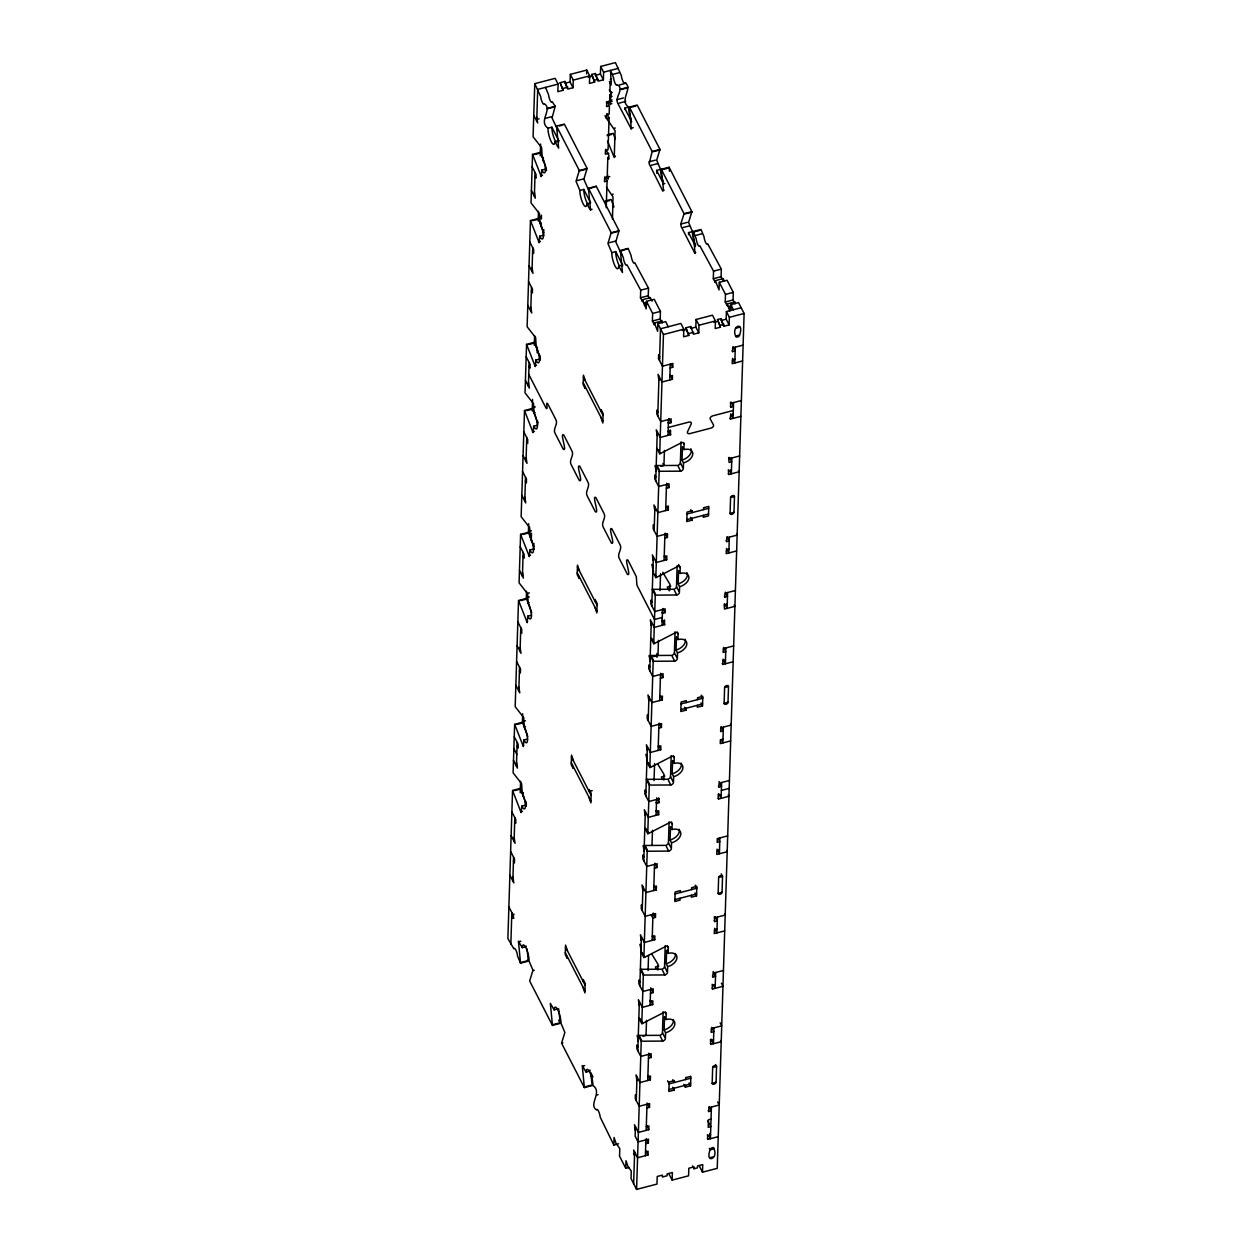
<?xml version="1.0" encoding="UTF-8"?>
<svg xmlns="http://www.w3.org/2000/svg" width="1252" height="1252" viewBox="0 0 1252 1252"><rect width="100%" height="100%" fill="white"/><g stroke="black" fill="none" stroke-linecap="round" stroke-linejoin="round"><path stroke-width="1.5" d="M527.045 948.891L528.344 961.16L520.55 963.195L518.422 941.16L522.225 947.654A9.734 2.488 75.4 0 1 525.871 947.701A9.734 2.488 75.4 0 1 529.095 961.051L532.961 970.237L529.659 980.973L552.461 1025.404L560.254 1023.353L558.705 1008.94M631.227 119.19A9.734 2.488 75.4 0 1 628.629 107.171C618.629 100.019 633.543 88.376 625.03 82.679A5.556 1.424 75.4 0 1 623.089 81.599A5.556 1.424 75.4 0 1 621.321 75.449L615.421 62.6L600.678 66.45L603.62 72.193L603.386 79.799L598.174 81.161L595.295 73.508L591.773 74.431L594.669 82.069L589.457 83.43L589.708 75.824L586.75 70.081L570.317 74.384L573.26 80.128L573.025 87.718L567.829 89.08L564.934 81.443L560.16 82.679L563.056 90.332L557.844 91.678L558.095 84.087L555.137 78.344L534.76 83.665L540.661 96.514A5.556 1.424 75.4 0 0 542.445 102.664A5.556 1.424 75.4 0 0 544.37 103.744C553.008 109.503 537.906 121.068 547.969 128.236A9.734 2.488 75.4 0 0 551.209 141.586A9.734 2.488 75.4 0 0 554.855 141.648L558.642 148.127L556.53 126.092L564.339 124.058L587.125 168.488L583.823 179.224L589.097 191.149M552.461 1025.404L550.332 1003.368L554.135 1009.848A9.734 2.488 75.4 0 1 557.782 1009.91A9.734 2.488 75.4 0 1 561.006 1023.26L564.871 1032.446L561.569 1043.182L584.371 1087.597L592.165 1085.562L591.007 1074.607M556.53 126.092L579.316 170.522L576.014 181.258L579.879 190.445A9.734 2.488 75.4 0 0 583.119 203.794A9.734 2.488 75.4 0 0 586.765 203.841L590.553 210.336L588.44 188.301L596.249 186.266L619.036 230.697L615.781 241.886L621.884 255.048M584.371 1087.597L582.243 1065.577L586.046 1072.056A9.734 2.488 75.4 0 1 589.692 1072.119A9.734 2.488 75.4 0 1 592.916 1085.468C602.916 1092.62 588.017 1104.233 596.515 1109.961A5.556 1.424 75.4 0 1 598.456 1111.04A5.556 1.424 75.4 0 1 600.224 1117.175L613.824 1145.032L618.504 1143.812M596.249 186.266L589.77 188.582M588.44 188.301L611.226 232.731L607.924 243.467L611.79 252.654A9.734 2.488 75.4 0 0 615.029 266.003A9.734 2.488 75.4 0 0 618.676 266.05L622.463 272.545L620.35 250.51L628.16 248.475L631.118 255.58A5.556 1.424 75.4 0 0 632.886 261.731A5.556 1.424 75.4 0 0 634.811 262.795L648.505 288.132L648.254 295.722L649.569 298.273M663.137 181.399A9.734 2.488 75.4 0 1 660.54 169.38L656.674 160.193L659.976 149.457L637.19 105.027L629.38 107.077L631.352 129.159L617.878 103.462C614.106 97.218 625.092 88.939 617.22 84.713A5.556 1.424 75.4 0 1 615.28 83.634A5.556 1.424 75.4 0 1 613.511 77.499L610.553 70.378L611.148 84.964L609.427 81.38M628.16 248.475L621.681 250.791M695.674 244.938A9.734 2.488 75.4 0 1 692.45 231.589L688.584 222.402L691.886 211.666L669.1 167.236L661.291 169.27L663.591 190.586L662.731 190.883L649.115 163.762L652.167 151.492L629.38 107.077M669.1 167.236L669.491 171.305M722.42 279.259L721.105 276.692L721.34 269.102L707.662 243.78A5.556 1.424 75.4 0 1 705.737 242.7A5.556 1.424 75.4 0 1 703.968 236.55L701.01 229.445L693.201 231.479L695.017 253.514L681.166 226.518L680.775 224.061L684.077 213.701L661.291 169.27M526.435 804.613L520.347 788.416L512.553 790.45L507.889 938.531L513.883 948.859A5.556 1.424 75.4 0 1 515.808 949.939A5.556 1.424 75.4 0 1 517.577 956.074L520.55 963.195M527.875 736.739L522.428 722.279L514.635 724.313L513.101 772.813L521.63 783.721L522.209 792.86A9.734 2.488 75.4 0 1 525.433 806.21A9.734 2.488 75.4 0 1 521.787 806.163L521.114 812.579L512.616 790.591M531.756 612.917L526.325 598.44L518.516 600.475L515.182 706.676L523.712 717.584L524.275 726.723A9.734 2.488 75.4 0 1 527.515 740.073A9.734 2.488 75.4 0 1 523.868 740.01L523.352 746.489L514.697 724.454M533.837 546.764L528.407 532.303L520.597 534.338L519.079 582.853L527.608 593.761L528.172 602.885A9.734 2.488 75.4 0 1 531.396 616.234A9.734 2.488 75.4 0 1 527.749 616.187L527.248 622.667L518.594 600.631M537.734 422.941L532.288 408.465L524.494 410.515L521.145 516.7L529.69 527.608L530.253 536.748A9.734 2.488 75.4 0 1 533.477 550.097A9.734 2.488 75.4 0 1 529.831 550.051L529.33 556.53L520.597 534.338M540.457 358.526L534.369 342.328L526.56 344.363L525.042 392.878L533.571 403.786L534.15 412.91A9.734 2.488 75.4 0 1 537.374 426.275A9.734 2.488 75.4 0 1 533.728 426.212L533.055 432.644L524.494 410.515M543.697 232.966L538.266 218.505L530.457 220.54L527.123 326.725L535.653 337.633L536.216 346.773A9.734 2.488 75.4 0 1 539.455 360.122A9.734 2.488 75.4 0 1 535.809 360.075L535.293 366.554L526.56 344.363M546.42 168.55L540.348 152.353L532.538 154.403L531.02 202.902L539.549 213.81L540.113 222.95A9.734 2.488 75.4 0 1 543.337 236.299A9.734 2.488 75.4 0 1 539.69 236.237L539.189 242.731L530.457 220.54M534.76 83.665L533.086 136.765L541.631 147.673L542.194 156.797A9.734 2.488 75.4 0 1 545.418 170.147A9.734 2.488 75.4 0 1 541.772 170.1L541.271 176.579L532.538 154.403M510.847 944.274L511.833 912.614M512.835 880.954L513.57 857.213M514.071 841.375L514.822 817.634M516.434 766.177L517.186 742.436M518.798 690.979L519.549 667.238M520.049 651.416L520.785 627.659M522.413 576.217L523.148 552.461M524.776 501.019L525.511 477.262M526.012 461.44L526.763 437.684M528.375 386.242L529.126 362.485M530.738 311.044L531.49 287.303M531.99 271.465L532.726 247.724M534.354 196.267L535.089 172.526M536.717 121.068L537.703 89.408L558.095 84.087M513.993 917.998L512.694 918.326L512.819 914.539L508.891 906.871M536.826 117.265L537.687 122.978L533.759 115.325M520.222 792.704L520.582 781.264M522.397 723.233L522.694 713.687M526.309 598.925L526.544 591.288M528.375 533.258L528.673 523.727M532.225 410.859L532.585 399.419M534.275 345.192L534.588 335.661M538.188 220.884L538.485 211.353M540.238 155.89L540.598 144.09M523.226 796.538L523.352 792.735M531.255 540.911L531.505 533.274M537.171 352.845L537.343 347.117M541.13 226.628L541.255 222.809M541.38 219.006L541.49 215.188M543.196 161.07L543.321 157.329M526.309 806.241A9.734 2.488 75.4 0 1 525.683 805.146L525.809 801.343M534.041 549.597A9.734 2.488 75.4 0 1 533.743 549.018L533.915 543.321M537.75 421.392L537.624 425.195L533.728 426.212M540.332 360.153A9.734 2.488 75.4 0 1 539.706 359.058L539.831 355.255M543.9 235.799A9.734 2.488 75.4 0 1 543.603 235.22L543.775 229.523M560.16 82.679L563.056 90.332M564.934 81.443L564.871 83.336L570.083 81.975L570.317 74.384M586.64 73.884L586.75 70.081M594.669 82.069L591.773 74.431M567.281 956.512L567.219 958.406L565.247 954.587L565.544 945.088L567.453 950.816M573.244 766.537L573.181 768.446L571.225 764.612L571.522 755.112L573.432 760.84M579.222 576.562L579.16 578.471L577.188 574.637L577.485 565.137L579.394 570.865M585.185 386.602L585.122 388.496L583.166 384.661L583.463 375.162L585.373 380.905M597.439 79.721L595.295 73.508M603.386 79.799L600.428 74.056L600.678 66.45M606.86 113.572L609.067 117.876L606.469 118.549L606.578 114.761L609.176 114.073L609.442 105.841L607.236 101.537M609.442 105.841L606.844 106.53L606.469 101.772M606.234 207.738L607.079 181.039L604.872 176.735M609.067 117.876L608.065 149.692L605.467 150.381L605.342 154.168L608.816 153.276M611.852 103.619L610.538 103.963L609.677 98.251L609.787 94.761L611.086 94.416M612.072 96.341L610.773 96.686L610.898 92.883L609.317 89.815M582.994 987.155L584.903 992.883L585.2 983.383L583.229 979.549L583.166 981.458M588.972 797.18L590.866 802.908L591.163 793.408L589.207 789.574L589.144 791.483L592.259 790.669M594.935 607.204L596.844 612.932L597.141 603.433L595.169 599.614L595.107 601.508M600.897 417.229L602.807 422.973L603.104 413.473L601.148 409.639L601.085 411.532M612.478 219.116L613.01 196.877L606.453 187.221M607.596 141.194L614.247 157.502L615.092 130.724L607.376 119.644M613.824 1145.032L614.059 1137.442L615.968 1143.17L619.803 1148.6L619.552 1156.206L625.765 1168.304L628.88 1167.49M652.089 301.169L650.289 297.647L642.479 299.697L642.417 301.591L640.461 297.757L640.695 290.167L627.017 264.845A5.556 1.424 75.4 0 1 625.077 263.765A5.556 1.424 75.4 0 1 623.308 257.615L620.35 250.51M646.423 301.341L652.636 313.438L652.386 321.028L654.358 324.863L654.42 322.969L662.214 320.919L662.167 322.828L660.195 318.994L660.43 311.404L654.233 299.291L646.423 301.341L646.188 308.931L642.479 299.697M625.765 1168.304L626 1160.714L627.909 1166.441L631.258 1170.949L631.024 1178.555L636.579 1189.4L656.971 1184.079L657.206 1176.473L662.402 1175.127L662.355 1177.021L667.113 1175.769L667.175 1173.875L672.387 1172.514L672.136 1180.12L688.584 1175.816L688.819 1168.226L694.031 1166.864L693.968 1168.758L697.474 1167.85L697.536 1165.941L702.732 1164.595L702.497 1172.185L717.24 1168.335L744.111 313.469L738.539 302.608L730.73 304.643L730.558 310.355M668.302 326.741L665.688 321.639L657.879 323.673L657.644 331.279L654.42 322.969M634.514 1155.799L633.653 1150.072L637.581 1157.74L647.988 1155.017L648.113 1151.214L645.5 1151.903M670.149 367.947L672.747 367.274L672.856 363.471L662.449 366.194L658.521 358.526L658.646 354.723L659.632 356.648M633.637 1183.656L634.639 1151.996M635.437 1126.659L635.124 1136.159L638.082 1141.902L648.489 1139.195L648.364 1142.982L645.766 1143.671M636.251 1100.539L637.002 1076.798M637.816 1050.678L639.365 1001.6M639.85 985.762L641.4 936.699M642.213 910.564L642.965 886.823M643.794 860.703L645.328 811.625M645.829 795.803L647.362 746.724M648.192 720.604L648.943 696.848M649.757 670.728L651.306 621.649M651.791 605.827L653.341 556.749M654.154 530.629L654.906 506.888M655.735 480.752L657.269 431.69M657.769 415.852L659.006 376.273M659.507 360.451L660.508 328.775L680.885 323.454L683.827 329.198L683.592 336.804L688.803 335.442L685.908 327.805L690.681 326.553L693.561 334.206L698.772 332.844L699.007 325.238L696.065 319.495L712.498 315.207L715.44 320.95L715.205 328.54L720.416 327.195L717.521 319.542L721.027 318.634L723.922 326.271L729.118 324.91L729.368 317.319L726.41 311.576L741.153 307.726M636.579 1189.4L641.243 1041.32L638.285 1035.576A2.786 1.768 -27.2 0 1 639.036 1035.451L659.804 1035.341A2.786 1.768 -27.2 0 0 662.465 1032.759L663.122 1011.772M641.243 1041.32A2.786 1.768 -27.2 0 1 641.979 1041.21L662.746 1041.085A2.786 1.768 -27.2 0 0 665.407 1038.503L665.595 1032.806A9.734 6.166 -27.2 0 0 674.906 1023.776A9.734 6.166 -27.2 0 0 666.001 1019.504L666.189 1013.807A2.786 1.768 -27.2 0 0 663.638 1012.586L642.542 1023.416A2.786 1.768 -27.2 0 1 641.791 1023.682L643.325 975.167L640.367 969.424A2.786 1.768 -27.2 0 1 641.118 969.314L661.885 969.204A2.786 1.768 -27.2 0 0 664.546 966.622L665.203 945.62M643.325 975.167A2.786 1.768 -27.2 0 1 644.06 975.058L664.828 974.948A2.786 1.768 -27.2 0 0 667.488 972.366L667.676 966.669A9.734 6.166 -27.2 0 0 676.988 957.639A9.734 6.166 -27.2 0 0 668.083 953.367L668.271 947.67A2.786 1.768 -27.2 0 0 665.72 946.449L644.623 957.264A2.786 1.768 -27.2 0 1 643.872 957.545L647.206 851.344L644.264 845.601A2.801 1.768 -27.2 0 1 644.999 845.491L665.767 845.366A2.786 1.768 -27.2 0 0 668.427 842.784L669.1 821.797M647.206 851.344A2.801 1.768 -27.2 0 1 647.957 851.235L668.725 851.11A2.786 1.768 -27.2 0 0 671.385 848.527L671.557 842.831A9.734 6.166 -27.2 0 0 680.869 833.816A9.734 6.166 -27.2 0 0 671.98 829.544L672.152 823.832A2.786 1.768 -27.2 0 0 669.617 822.611L648.505 833.441A2.786 1.768 -27.2 0 1 647.769 833.707L649.287 785.207L646.345 779.464A2.801 1.768 -27.2 0 1 647.081 779.339L667.848 779.229A2.786 1.768 -27.2 0 0 670.509 776.647L671.166 755.66M649.287 785.207A2.801 1.768 -27.2 0 1 650.023 785.082L670.806 784.973A2.786 1.768 -27.2 0 0 673.466 782.39L673.639 776.694A9.734 6.166 -27.2 0 0 682.95 767.664A9.734 6.166 -27.2 0 0 674.061 763.391L674.233 757.695A2.786 1.768 -27.2 0 0 671.698 756.474L650.586 767.288A2.786 1.768 -27.2 0 1 649.835 767.57L653.184 661.369L650.226 655.625A2.801 1.768 -27.2 0 1 650.977 655.516L671.745 655.391A2.786 1.768 -27.2 0 0 674.405 652.824L675.063 631.822M653.184 661.369A2.801 1.768 -27.2 0 1 653.92 661.259L674.687 661.15A2.786 1.768 -27.2 0 0 677.348 658.568L677.535 652.871A9.734 6.166 -27.2 0 0 686.847 643.841A9.734 6.166 -27.2 0 0 677.942 639.569L678.13 633.872A2.786 1.768 -27.2 0 0 675.579 632.651L654.483 643.465A2.786 1.768 -27.2 0 1 653.732 643.731L655.265 595.232L652.308 589.489A2.786 1.768 -27.2 0 1 653.059 589.363L673.826 589.254A2.786 1.768 -27.2 0 0 676.487 586.672L677.144 565.685M655.265 595.232A2.786 1.768 -27.2 0 1 656.001 595.123L676.769 594.997A2.786 1.768 -27.2 0 0 679.429 592.415L679.617 586.718A9.734 6.166 -27.2 0 0 688.929 577.688A9.734 6.166 -27.2 0 0 680.024 573.416L680.212 567.719A2.786 1.768 -27.2 0 0 677.661 566.499L656.564 577.328A2.786 1.768 -27.2 0 1 655.813 577.595L659.147 471.409L656.204 465.65A2.786 1.768 -27.2 0 1 656.94 465.541L677.708 465.431A2.786 1.768 -27.2 0 0 680.368 462.849L681.041 441.862M659.147 471.409A2.786 1.768 -27.2 0 1 659.898 471.284L680.665 471.175A2.786 1.768 -27.2 0 0 683.326 468.592L683.498 462.896A9.734 6.166 -27.2 0 0 692.81 453.866A9.734 6.166 -27.2 0 0 683.921 449.593L684.093 443.897A2.786 1.768 -27.2 0 0 681.558 442.676L660.446 453.49A2.786 1.768 -27.2 0 1 659.71 453.772L663.45 334.534L657.879 323.673M656.877 657.284L657.003 653.481M646.517 1020.286L646.048 1035.341L642.918 1036.155M648.082 970.519L648.552 955.479M652.01 845.366L652.48 830.311M654.045 780.559L654.577 763.626M658.458 640.351L657.973 655.391L653.294 656.611M660.023 590.584L660.555 573.651M660.821 466.245L663.951 465.431L664.421 450.376M645.39 1155.706L645.875 1139.868M646.188 1130.368L647.002 1104.248M647.753 1080.507L648.567 1054.387M650.117 1005.309L650.602 989.471M652.151 940.393L652.965 914.273M653.716 890.532L654.546 864.412M656.079 815.334L656.58 799.496M658.129 750.433L658.943 724.313M659.694 700.557L660.508 674.437M662.058 625.358L662.543 609.536M664.092 560.458L664.906 534.338M665.657 510.581L666.487 484.461M668.02 435.383L668.521 419.561M669.757 379.982L670.258 364.144M635.312 1130.462L634.451 1124.75L638.379 1132.403L648.786 1129.695L648.896 1125.892L646.298 1126.565M646.877 1108.051L649.491 1107.363L649.6 1103.575L639.193 1106.283L635.265 1098.63L635.39 1094.827L636.376 1096.736M636.877 1080.601L636.016 1074.873L639.944 1082.542L650.351 1079.819L650.477 1076.031L647.863 1076.704M648.458 1058.175L651.056 1057.502L651.165 1053.699L640.758 1056.422L636.83 1048.753L636.955 1044.966L637.941 1046.875M639.24 1005.403L638.379 999.691L642.307 1007.344L652.715 1004.62L652.84 1000.833L650.226 1001.506L649.741 1000.551M650.492 993.274L653.09 992.601L653.215 988.798L642.808 991.506L638.88 983.853L638.99 980.05L639.975 981.975M641.274 940.487L640.414 934.774L644.342 942.443L654.749 939.72L654.874 935.917L652.276 936.606M651.384 915.212L652.855 918.076L655.453 917.403L655.578 913.6L645.171 916.323L641.243 908.655L641.353 904.852L642.339 906.777M642.839 890.626L641.979 884.914L645.907 892.566L656.314 889.859L656.439 886.056L653.841 886.729M654.42 868.215L657.018 867.526L657.143 863.723L646.736 866.447L642.808 858.794L642.918 854.991L643.904 856.9M645.203 815.428L644.342 809.715L648.27 817.368L658.677 814.661L658.802 810.858L656.204 811.531L655.704 810.576M655.97 802.344L656.455 803.299L659.068 802.626L658.693 797.868M647.253 750.527L646.392 744.799L650.32 752.468L660.727 749.745L660.837 745.942L658.239 746.63M658.818 728.101L661.432 727.428L661.541 723.625L651.134 726.348L647.206 718.679L647.331 714.892L648.317 716.801M648.818 700.65L647.957 694.938L651.885 702.591L662.292 699.884L662.418 696.081L659.804 696.754M660.383 678.24L662.997 677.551L663.106 673.764L652.699 676.471L648.771 668.818L648.896 665.015L649.882 666.925M651.181 625.452L650.32 619.74L654.248 627.393L664.655 624.685L664.28 619.928M661.932 612.369L662.433 613.323L665.031 612.651L665.156 608.848L654.749 611.571L650.821 603.902L650.93 600.115L651.916 602.024M653.215 560.552L652.355 554.839L656.283 562.492L666.69 559.769L666.815 555.982L664.217 556.655M664.796 538.141L667.394 537.452L667.519 533.649L657.112 536.372L653.184 528.72L653.294 524.917L654.28 526.826M654.78 510.675L653.92 504.963L657.848 512.631L668.255 509.908L668.38 506.105L665.782 506.794M666.361 488.264L668.959 487.591L669.084 483.788L658.677 486.512L654.749 478.843L654.859 475.04L655.845 476.965M657.143 435.477L656.283 429.765L660.211 437.433L670.618 434.71L670.258 429.952M667.911 422.393L668.396 423.364L671.009 422.675L671.119 418.872L660.712 421.595L656.784 413.942L656.909 410.14L657.879 412.049M658.896 380.076L658.036 374.364L661.964 382.016L672.371 379.309L672.481 375.506L669.883 376.179M657.863 970.05L658.051 964.353L651.65 953.914M663.842 780.09L664.014 774.393L657.629 763.939M669.804 590.115L669.992 584.418L662.731 572.274M688.803 335.442L685.908 327.805M665.595 1032.806L664.123 1029.942L664.53 1016.64L666.001 1019.504M667.676 966.669L666.189 963.79L666.612 950.487A9.734 6.166 -27.2 0 1 668.271 950.174M671.557 842.831L670.086 839.967L670.509 826.664L671.98 829.544M673.639 776.694L672.168 773.814L672.59 760.527L674.061 763.391M677.535 652.871L676.064 649.991L676.471 636.689L677.942 639.569M679.617 586.718L678.13 583.855L678.553 570.552L680.024 573.416M683.498 462.896L682.027 460.016L682.45 446.729L683.921 449.593M690.681 326.553L690.619 328.447L695.815 327.101L696.065 319.495M672.856 1079.631L674.327 1082.511L674.39 1080.617L669.194 1081.963L668.881 1091.462L674.092 1090.116L674.155 1088.207M680.118 898.232L680.055 900.141L674.859 901.503L675.157 892.003L680.368 890.641L680.305 892.535M686.268 702.56L686.331 700.666L681.135 702.028L680.822 711.527L686.033 710.166L686.096 708.272M690.775 509.72L692.246 512.6L692.293 510.691L687.098 512.052L686.8 521.552L691.996 520.19L692.059 518.297M685.611 1079.568L685.658 1077.659L690.869 1076.313L690.572 1085.813L685.36 1087.159L685.423 1085.265M691.401 895.29L691.339 897.199L696.535 895.837L696.832 886.338L691.636 887.699L691.573 889.593M697.364 705.314L697.301 707.223L702.513 705.862L702.81 696.362L697.599 697.724L697.552 699.618M703.342 515.355L703.28 517.248L708.476 515.887L708.773 506.387L703.577 507.749L703.514 509.658M724.329 280.964L723.14 278.633L715.33 280.667L715.268 282.561L713.296 278.742L713.546 271.136L699.868 245.815A5.556 1.424 75.4 0 1 697.927 244.735A5.556 1.424 75.4 0 1 696.159 238.6L693.201 231.479M720.416 327.195L717.521 319.542M719.274 282.31L725.487 294.408L725.237 302.014L727.209 305.832L727.271 303.939L735.065 301.904L735.018 303.798L733.046 299.964L733.281 292.373L727.083 280.276L719.274 282.31L719.039 289.901L715.33 280.667M721.027 318.634L720.98 320.528L726.176 319.166L726.41 311.576M723.077 280.526L723.14 278.633M729.838 310.965L727.271 303.939M718.241 1136.675L707.834 1139.398L707.458 1134.641M709.101 1106.549L711.308 1110.853L708.71 1111.526L708.82 1107.723L719.227 1105.015L717.662 1101.948M720.636 1040.537L721.215 1041.695L710.807 1044.403L710.447 1039.645M721.387 983.211L722.967 986.279L712.56 989.002L712.185 984.244M713.077 971.505L715.534 976.294L712.936 976.967L713.045 973.164L723.453 970.457M715.064 916.574L717.271 920.877L714.673 921.566L714.297 916.808M728.194 794.879L728.93 796.303L718.523 799.026L718.147 794.269M719.055 781.53L721.512 786.319L718.898 786.992L719.024 783.189L729.431 780.481M733.156 661.745L722.748 664.468L722.873 660.665L725.471 659.992M724.125 604.293L724.501 609.051L734.908 606.344L734.157 604.904M725.346 592.196L727.475 596.343L724.877 597.016L724.986 593.229L735.393 590.506M727.005 536.623L729.212 540.942L726.614 541.615L726.739 537.812L737.146 535.105L736.552 533.947M738.539 470.627L739.134 471.769L728.727 474.492L728.351 469.735M728.633 457.512L729.102 462.457L731.7 461.785L729.493 457.465M740.871 416.368L730.464 419.076L730.589 415.288L733.187 414.6L732.702 413.645M731.309 402.221L733.437 406.368L730.839 407.057L730.464 402.299M732.968 346.647L735.19 350.967L732.577 351.64L732.702 347.837L743.109 345.129M711.418 1107.05L710.432 1138.71L708.851 1135.642M712.169 1083.309L712.67 1067.471A2.081 1.315 -27.2 0 1 714.657 1065.546A2.081 1.315 -27.2 0 1 716.567 1066.454L716.081 1082.291A2.081 1.315 -27.2 0 1 714.078 1084.216A2.081 1.315 -27.2 0 1 712.169 1083.309L716.081 1082.291M713.906 1027.892L713.421 1043.73L711.058 1039.129M715.659 972.491L715.158 988.313L713.577 985.261M717.396 917.074L716.895 932.912L714.532 928.311M718.147 893.333L718.632 877.495A2.081 1.315 -27.2 0 1 720.636 875.571A2.081 1.315 -27.2 0 1 722.545 876.478L722.044 892.316A2.081 1.315 -27.2 0 1 720.041 894.241A2.081 1.315 -27.2 0 1 718.147 893.333L722.044 892.316M719.884 837.917L719.384 853.754L717.02 849.153M721.621 782.516L721.121 798.353L718.773 793.752M723.359 727.115L722.873 742.937L721.293 739.869M724.11 703.358L724.611 687.536A2.081 1.315 -27.2 0 1 726.598 685.595A2.081 1.315 -27.2 0 1 728.507 686.519L728.007 702.341A2.081 1.315 -27.2 0 1 726.019 704.281A2.081 1.315 -27.2 0 1 724.11 703.358L728.007 702.341M725.847 647.957L725.362 663.779L722.999 659.194M727.6 592.54L727.099 608.378L724.736 603.777M729.337 537.139L728.836 552.961L726.473 548.376M730.088 513.383L730.573 497.56A2.081 1.315 -27.2 0 1 732.577 495.62A2.081 1.315 -27.2 0 1 734.486 496.543L733.985 512.365A2.081 1.315 -27.2 0 1 731.982 514.306A2.081 1.315 -27.2 0 1 730.088 513.383L733.985 512.365M731.825 457.982L731.324 473.819L729.76 470.752M733.562 402.565L733.062 418.403L730.714 413.802M735.3 347.164L734.814 363.002L732.451 358.401M735.66 336.084C730.98 325.833 744.705 320.684 739.556 335.066A2.081 1.315 -27.2 0 1 737.553 336.991A2.081 1.315 -27.2 0 1 735.66 336.084L739.556 335.066M551.866 102.163A5.556 1.424 75.4 0 0 552.179 101.709L555.215 106.279L552.038 117.985L558.048 130.631M628.003 87.718L621.493 89.424M659.914 149.927L653.403 151.617M611.445 81.38L610.162 82.82L609.912 90.958A2.081 1.315 -27.2 0 0 611.461 91.944M573.26 80.128L589.708 75.824M603.62 72.193L618.363 68.344M588.252 77.233L591.726 76.325M595.232 75.402L600.428 74.056M612.635 74.416L619.13 72.726M563.118 88.422L567.876 87.186M594.731 80.175L598.237 79.252M610.272 79.252L611.586 78.907M619.49 84.917L625.984 83.211M547.406 108.314L555.215 106.279M620.256 89.299L628.066 87.249M547.343 108.783L553.853 107.077M610.898 92.883L612.197 92.538M609.677 98.251L610.976 97.906M537.812 119.19L539.111 118.846M610.663 100.16L611.962 99.816M545.403 118.33L551.913 116.639M616.954 99.644L623.449 97.953M606.954 102.727L612.165 101.365M619.177 103.134L625.687 101.428M547.969 128.236L551.882 127.219L558.752 140.615A9.734 2.488 75.4 0 1 558.564 142.196M624.748 109.519A9.734 2.488 75.4 0 1 624.717 108.188L628.629 107.171M559.472 125.951L563.056 125.028M629.396 107.688L635.906 105.997M554.855 141.648L558.752 140.615M614.294 128.267L615.28 128.001M630.648 128.361L633.246 127.688M607.345 134.856L613.198 133.338L615.405 139.144M534.76 154.512L540.614 152.979M607.126 135.623L611.524 134.465M541.772 170.1L545.684 169.083A9.734 2.488 75.4 0 0 546.623 170.663M540.551 175.781L542.507 175.28M614.372 156.5L615.358 156.25M614.45 156.766L615.421 156.516M579.316 170.522L587.125 168.488M652.167 151.492L659.976 149.457M579.253 170.992L585.764 169.286M577.313 180.538L583.823 178.848M648.865 161.852L655.359 160.162M651.087 165.327L657.597 163.636M609.802 176.563L604.591 177.925L604.481 181.728L607.079 181.039M579.879 190.445L583.792 189.428L590.662 202.824L586.765 203.841M656.627 171.023A9.734 2.488 75.4 0 1 656.643 170.397L660.54 169.38M662.605 169.568L666.189 168.629M666.518 168.535L667.817 168.206M612.212 194.404L613.198 194.154M664.812 183.465L663.513 183.809A9.734 2.488 75.4 0 1 663.482 184.373M540.285 217.253L541.271 216.987M605.264 201.009L611.117 199.475L613.965 207.018M532.695 220.649L538.548 219.131M605.045 201.76L609.442 200.617M662.558 190.57L663.857 190.226M590.756 209.6L592.055 209.272M539.69 236.237L543.603 235.22M538.47 241.933L540.426 241.417M611.226 232.731L619.036 230.697M684.077 213.701L691.886 211.666M611.164 233.201L617.674 231.495M685.329 213.826L691.824 212.136M609.223 242.747L615.734 241.041M680.775 224.061L687.285 222.371M682.997 227.535L689.508 225.845M611.79 252.654L615.702 251.621L622.573 265.033A9.734 2.488 75.4 0 1 622.479 266.128M688.616 234.687A9.734 2.488 75.4 0 1 688.553 232.606L692.45 231.589M693.217 232.105L695.83 231.432M697.129 231.088L699.727 230.399M695.267 235.517L701.777 233.827M618.676 266.05L622.573 265.033M694.469 252.779L695.768 252.435M640.695 290.167L648.505 288.132M713.546 271.136L721.34 269.102M640.461 297.757L648.254 295.722M713.296 278.742L721.105 276.692M644.279 303.203L647.394 302.389M644.217 305.097L647.347 304.283M528.798 344.488L534.651 342.954M652.636 313.438L660.43 311.404M725.487 294.408L733.281 292.373M652.386 321.028L660.195 318.994M725.237 302.014L733.046 299.964M728.586 306.521L731.716 305.707M728.523 308.415L731.653 307.601M535.809 360.075L539.706 359.058M534.588 365.756L536.529 365.24M663.45 334.534L683.827 329.198M699.007 325.238L715.44 320.95M729.368 317.319L744.111 313.469M682.387 330.606L685.846 329.699M714 322.343L717.459 321.435M688.85 333.548L693.624 332.296M720.479 325.285L723.985 324.378M735.91 328.165L739.807 327.148M658.521 358.526L659.82 358.197M534.322 407.213L535.293 406.963M526.716 410.625L532.569 409.107M734.924 359.199L732.326 359.872L732.201 363.675L742.608 360.952M534.15 412.91L535.12 412.659M532.507 431.893L534.463 431.392M730.965 403.254L741.372 400.53M668.271 427.48L688.819 422.112A2.786 1.768 -27.2 0 1 691.182 424.037L687.489 431.799A2.786 1.768 -27.2 0 0 689.899 433.599L710.933 428.106A2.786 1.768 -27.2 0 0 713.499 425.007L710.244 419.044A2.786 1.768 -27.2 0 1 712.764 415.852L733.312 410.484M668.145 431.596L670.743 430.907M729.227 458.655L739.635 455.947M728.836 470.689L731.45 470.016M530.425 531.051L531.411 530.785M522.82 534.463L528.688 532.929M530.253 536.748L531.224 536.498M529.831 550.051L533.743 549.018M730.573 497.56L734.486 496.543M687.051 513.946L708.742 508.281M528.61 555.731L530.566 555.215M686.878 519.643L708.554 513.993M528.407 593.119L529.377 592.869M528.36 597.188L529.33 596.938M520.754 600.6L526.607 599.066M728.961 549.174L726.348 549.847L726.238 553.65L736.645 550.927M528.172 602.885L529.142 602.635M527.749 616.187L531.662 615.17M526.529 621.868L527.515 621.618M670.79 586.092L667.332 587L669.288 590.819M662.308 617.439L654.499 619.49L636.892 585.107L636.329 576.687L627.956 560.145C623.496 556.89 631.884 577.391 627.424 574.308L619.474 558.815C616.344 554.01 622.98 549.158 619.85 544.338L611.899 528.86C607.455 525.605 615.843 546.107 611.367 543.024L603.433 527.546C600.287 522.726 606.938 517.89 603.808 513.07L595.858 497.592C591.413 494.321 599.786 514.838 595.326 511.739L587.391 496.262C584.246 491.457 590.897 486.605 587.751 481.785L579.817 466.307C575.357 463.052 583.745 483.554 579.285 480.471L571.335 464.993C568.205 460.173 574.856 455.321 571.71 450.517L563.776 435.023C559.315 431.705 567.688 452.504 563.243 449.186L555.293 433.708C552.163 428.888 558.799 424.052 555.669 419.232L547.719 403.754C545.105 400.734 548.658 411.079 546.044 408.089L528.751 374.364M664.781 620.882L662.167 621.555L661.682 620.601M724.611 605.248L727.209 604.575L726.723 603.62M733.656 645.907L723.249 648.63L723.124 652.433L725.737 651.744L723.515 647.44M524.463 721.011L525.433 720.761M516.857 724.423L522.71 722.905M524.275 726.723L525.261 726.457M523.868 740.01L527.765 738.993M724.611 687.536L728.507 686.519M681.088 703.921L702.763 698.256L701.198 695.189M522.647 745.691L523.618 745.441M680.9 709.618L702.591 703.953M514.775 790.575L520.629 789.042M722.983 739.134L720.385 739.822L720.26 743.625L730.667 740.902M522.209 792.86L523.179 792.61M521.787 806.163L525.683 805.146M520.566 811.844L522.522 811.327M664.828 776.052L661.353 776.96L662.668 779.527M659.178 798.823L648.771 801.546L644.843 793.878L644.968 790.075L645.954 792M721.371 790.435L729.18 788.4M718.648 795.223L721.246 794.55M727.694 835.882L717.286 838.605L717.161 842.408L719.759 841.72L718.288 838.856M719.509 849.952L716.895 850.64L716.786 854.427L727.193 851.72L726.598 850.562M512.819 914.539L514.118 914.195M513.664 915.916L511.724 916.417L512.694 918.326M718.632 877.495L722.545 876.478L721.23 873.927M675.11 893.897L696.801 888.231L695.22 885.164M674.938 899.593L696.613 893.928M519.533 941.551L520.832 941.207M522.225 947.654L526.122 946.622A9.734 2.488 75.4 0 1 526.153 946.058M520.519 962.569L527.029 960.863M714.798 917.763L725.205 915.04L724.611 913.897M532.961 970.613L534.275 970.269M717.02 929.109L714.423 929.798L714.297 933.585L724.705 930.878M658.849 966.028L655.391 966.935L656.69 969.486M554.135 1009.848L558.032 1008.83M552.429 1024.778L558.94 1023.072M712.67 985.199L715.283 984.526M561.569 1043.182L562.868 1042.838M583.354 1065.953L584.653 1065.624M586.046 1072.056L589.942 1071.039A9.734 2.488 75.4 0 1 590.036 1069.944M710.933 1040.6L713.53 1039.927M584.34 1086.986L590.85 1085.281M596.781 1095.015L598.096 1094.686M712.67 1067.471L716.567 1066.454L715.596 1064.544M690.822 1078.207L669.147 1083.856L667.566 1080.805M668.959 1089.569L690.65 1083.903M711.042 1119.085L708.444 1119.757L708.209 1127.363L710.807 1126.675L707.865 1120.931M633.528 1153.874L634.827 1153.53M707.943 1135.595L710.541 1134.907L709.806 1133.483M709.837 1157.709L713.734 1156.691M730.73 304.643L733.359 309.76M624.717 108.188L631.603 121.6A9.734 2.488 75.4 0 1 631.571 122.164M656.643 170.397L662.746 182.307M688.553 232.606L695.423 246.002A9.734 2.488 75.4 0 1 695.392 246.581M726.176 319.166L729.118 324.91M609.787 94.761L610.773 96.686M608.973 100.896L610.538 103.963M721.715 321.967L723.922 326.271M606.344 105.559L606.844 106.53M732.091 350.685L732.577 351.64M604.982 115.685L606.469 118.549M605.78 149.285L608.926 155.404L608.801 159.207L607.83 157.298L607.314 173.449L608.175 179.161L606.61 176.094M570.083 81.975L573.025 87.718M695.815 327.101L698.772 332.844M565.607 84.776L567.078 87.64M730.354 406.086L730.839 407.057M729.979 418.121L730.464 419.076M545.512 87.374L548.47 94.479A5.556 1.424 75.4 0 0 551.396 102.132M728.226 473.538L728.727 474.492M671.275 364.395L672.747 367.274M670.149 374.99L672.371 379.309M683.608 442.942L684.093 443.897M668.881 418.528L671.009 422.675M726.129 540.661L726.614 541.615M668.49 430.563L670.618 434.71M532.147 166.782L536.075 174.435L535.966 178.238L534.98 176.313M680.368 462.849L682.825 467.638M678.208 466.386L680.665 471.175M534.463 192.464L535.324 198.176L531.396 190.523M658.489 449.656L658.975 450.626M659.96 452.535L660.446 453.49M656.752 448.028L659.71 453.772M662.965 463.506L663.951 465.431M690.525 517.326L691.996 520.19M666.753 483.272L668.959 487.591M724.376 596.062L724.877 597.016M656.94 465.541L659.397 470.329M656.142 467.465L655.156 465.541L656.032 471.268M666.784 507.029L668.255 509.908M529.784 241.98L533.712 249.633L533.602 253.436L532.616 251.511M532.1 267.662L532.961 273.374L529.033 265.721M665.188 533.149L667.394 537.452M583.401 377.071L603.041 415.367M678.568 564.527L680.212 567.719M583.229 382.768L602.869 421.063M528.547 281.543L532.476 289.212L532.35 293.015L531.364 291.09M722.263 663.513L722.748 664.468M664.483 555.465L666.69 559.769M676.487 586.672L678.944 591.46M530.864 307.241L531.724 312.953L527.796 305.3M674.312 590.208L676.769 594.997M653.043 566.248L652.057 564.339L652.918 570.051M655.078 574.449L655.578 575.404M656.064 576.358L656.564 577.328M655.813 577.595L652.871 571.851A2.786 1.768 -27.2 0 0 653.607 571.569M730.573 723.922L731.168 725.064L720.761 727.788L720.651 731.591L723.249 730.902L721.042 726.598M677.144 631.947L678.13 633.872M653.059 589.363L655.516 594.152M662.903 608.503L665.031 612.651M662.198 619.897L664.655 624.685M526.184 356.742L530.112 364.41L529.987 368.213L529.001 366.288M701.042 702.982L702.513 705.862M674.405 652.824L676.862 657.613M672.23 656.361L674.687 661.15M528.5 382.439L529.361 388.151L525.433 380.498M652.026 638.677L654.483 643.465M650.79 637.988L653.732 643.731M684.562 707.286L686.033 710.166M660.774 673.247L662.997 677.551M718.413 786.037L718.898 786.992M650.977 655.516L653.434 660.305M650.179 657.441L649.193 655.516L650.054 661.228M718.038 798.072L718.523 799.026M660.086 695.564L662.292 699.884M523.821 431.94L527.749 439.608L527.624 443.411L526.638 441.487M526.137 457.637L526.998 463.35L523.07 455.697M659.209 723.124L661.432 727.428M577.438 567.046L597.079 605.342M673.247 755.785L674.233 757.695M577.25 572.743L596.891 611.039M522.569 471.519L526.497 479.187L526.388 482.975L525.402 481.065M658.521 745.441L660.727 749.745M670.509 776.647L672.966 781.436M524.885 497.216L525.762 502.928L521.818 495.276M668.349 780.184L670.806 784.973M647.065 756.224L646.095 754.299L646.955 760.011M648.129 762.499L650.586 767.288M646.893 761.826L649.835 767.57M671.182 821.922L672.152 823.832M656.611 797.837L659.068 802.626M647.081 779.339L649.538 784.128M714.188 920.596L714.673 921.566M656.549 810.498L658.677 814.661M520.206 546.717L524.134 554.386L524.025 558.173L523.039 556.264M695.063 892.958L696.535 895.837M668.427 842.784L670.884 847.573M666.267 846.321L668.725 851.11M522.522 572.414L523.399 578.127L519.455 570.474M646.048 828.652L648.505 833.441M644.811 827.963L647.769 833.707M654.812 863.223L657.018 867.526M712.435 976.012L712.936 976.967M644.999 845.491L647.456 850.28M644.201 847.401L643.231 845.491L644.091 851.203M712.059 988.047L712.56 989.002M654.107 885.54L656.314 889.859M517.843 621.915L521.771 629.584L521.661 633.371L520.675 631.462M720.15 1022.79L721.715 1025.858L711.308 1028.581L711.199 1032.368L713.797 1031.695L711.59 1027.391M520.159 647.613L521.035 653.325L517.092 645.656M653.247 913.084L655.453 917.403M571.46 757.006L591.101 795.317M667.285 945.745L668.271 947.67M571.288 762.703L590.928 801.014M666.612 950.487L668.083 953.367M516.606 661.494L520.535 669.147L520.409 672.95L519.423 671.041M710.322 1043.448L710.807 1044.403M652.542 935.416L654.749 939.72M664.546 966.622L667.003 971.411M518.923 687.192L519.783 692.904L515.855 685.235M662.371 970.159L664.828 974.948M641.102 946.183L640.116 944.274L640.977 949.986M642.166 952.475L644.623 957.264M640.93 951.786L643.872 957.545M665.203 1011.898L666.189 1013.807M641.118 969.314L643.575 974.103M650.633 987.812L653.09 992.601M708.209 1110.571L708.71 1111.526M650.586 1000.473L652.715 1004.62M514.243 736.692L518.172 744.345L518.046 748.148L517.06 746.239M689.101 1082.933L690.572 1085.813M662.465 1032.759L664.922 1037.548M513.868 748.571L516.81 754.314M660.289 1036.296L662.746 1041.085M683.889 1084.295L685.36 1087.159M516.56 762.39L517.42 768.102L513.492 760.433M713.249 1147.333L713.984 1148.773C718.664 1159.023 704.923 1164.172 710.087 1149.79L709.352 1148.366M707.333 1138.428L707.834 1139.398M640.085 1018.627L642.542 1023.416M638.849 1017.939L641.791 1023.682M672.621 1087.237L674.092 1090.116M648.849 1053.198L651.056 1057.502M639.036 1035.451L641.493 1040.24M638.238 1037.376L637.252 1035.467L638.113 1041.179M699.555 1166.441L702.497 1172.185M648.145 1075.515L650.351 1079.819M511.88 811.891L515.808 819.544L515.683 823.346L514.697 821.437M692.497 1165.894L693.968 1168.758M514.196 837.588L515.057 843.3L511.129 835.632M647.268 1103.059L649.491 1107.363M565.497 946.981L585.138 985.277M565.309 952.678L584.966 990.989M510.628 851.47L514.556 859.122L514.447 862.925L513.461 861.016M646.58 1125.376L648.786 1129.695M669.194 1174.376L672.136 1180.12M512.944 877.151L513.821 882.879L509.877 875.211M646.157 1138.678L648.364 1142.982M645.782 1150.713L647.988 1155.017M590.709 1072.526L592.994 1077.002M527.828 960.143L528.344 961.16M558.627 1020.177L560.254 1023.353M656.799 173.308A9.734 2.488 75.4 0 1 656.658 171.712M619.552 266.081A9.734 2.488 75.4 0 1 615.702 251.621M588.299 204.78A9.734 2.488 75.4 0 1 583.792 189.428M556.06 142.149A9.734 2.488 75.4 0 1 551.882 127.219M690.775 448.717A9.734 6.166 -27.2 0 1 682.027 460.016M673.326 1019.738A9.734 6.166 -27.2 0 1 664.123 1029.942M675.391 953.601A9.734 6.166 -27.2 0 1 666.189 963.79M679.1 829.2A9.734 6.166 -27.2 0 1 670.086 839.967M681.182 763.047A9.734 6.166 -27.2 0 1 672.168 773.814M685.079 639.224A9.734 6.166 -27.2 0 1 676.064 649.991M686.894 572.54A9.734 6.166 -27.2 0 1 678.13 583.855M713.984 1148.773L710.087 1149.79A2.081 1.315 -27.2 0 1 712.075 1147.865A2.081 1.315 -27.2 0 1 713.984 1148.773"/></g></svg>
